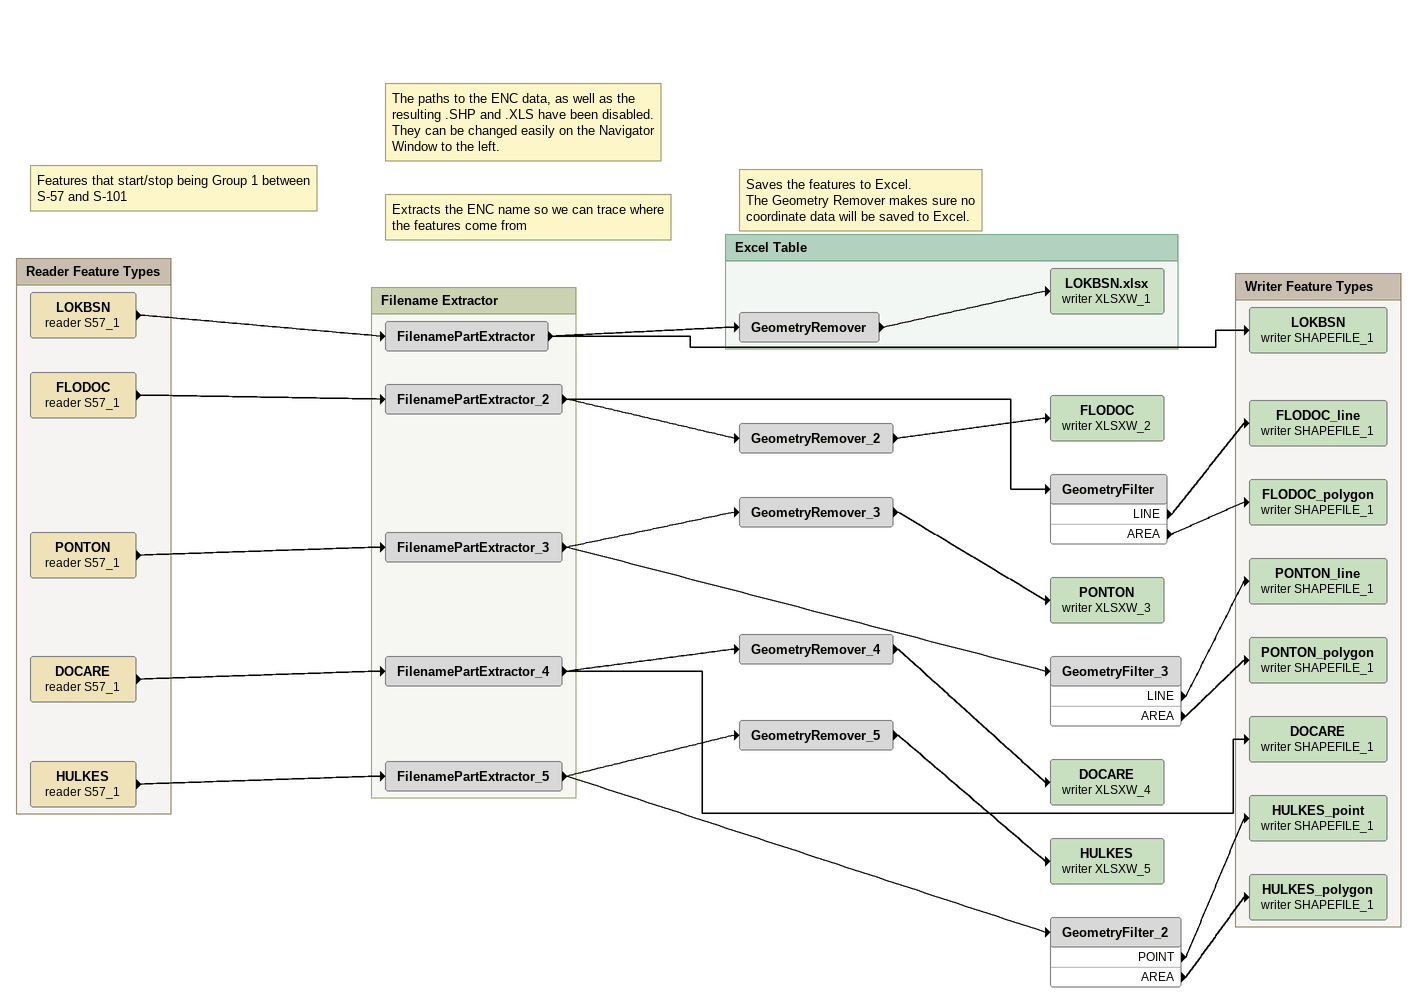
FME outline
Note: Features that start/stop being Group 1 between S-57 and S-101
Note: Extracts the ENC name so we can trace where / the features come from
Note: The paths to the ENC data, as well as the resulting .SHP and .XLS have been disabled. / They can be changed easily on the Navigator Window to the left.
Note: Saves the features to Excel. / The Geometry Remover makes sure no / coordinate data will be saved to Excel.
GeometryRemover_2
    -> FLODOC (writer XLSXW_2)
FLODOC (writer XLSXW_2)
GeometryFilter
    LINE -> FLODOC_line (writer SHAPEFILE_1)
    AREA -> FLODOC_polygon (writer SHAPEFILE_1)
GeometryRemover_3
    -> PONTON (writer XLSXW_3)
PONTON (writer XLSXW_3)
GeometryFilter_3
    LINE -> PONTON_line (writer SHAPEFILE_1)
    AREA -> PONTON_polygon (writer SHAPEFILE_1)
GeometryRemover_4
    -> DOCARE (writer XLSXW_4)
DOCARE (writer XLSXW_4)
GeometryRemover_5
    -> HULKES (writer XLSXW_5)
HULKES (writer XLSXW_5)
GeometryFilter_2
    POINT -> HULKES_point (writer SHAPEFILE_1)
    AREA -> HULKES_polygon (writer SHAPEFILE_1)

Bookmark: Reader Feature Types
LOKBSN (reader S57_1)
    -> FilenamePartExtractor
FLODOC (reader S57_1)
    -> FilenamePartExtractor_2
PONTON (reader S57_1)
    -> FilenamePartExtractor_3
DOCARE (reader S57_1)
    -> FilenamePartExtractor_4
HULKES (reader S57_1)
    -> FilenamePartExtractor_5

Bookmark: Filename Extractor
FilenamePartExtractor
    -> LOKBSN (writer SHAPEFILE_1)
    -> GeometryRemover
FilenamePartExtractor_2
    -> GeometryFilter
    -> GeometryRemover_2
FilenamePartExtractor_3
    -> GeometryFilter_3
    -> GeometryRemover_3
FilenamePartExtractor_4
    -> DOCARE (writer SHAPEFILE_1)
    -> GeometryRemover_4
FilenamePartExtractor_5
    -> GeometryFilter_2
    -> GeometryRemover_5

Bookmark: Excel Table
GeometryRemover
    -> LOKBSN.xlsx (writer XLSXW_1)
LOKBSN.xlsx (writer XLSXW_1)

Bookmark: Writer Feature Types
LOKBSN (writer SHAPEFILE_1)
FLODOC_line (writer SHAPEFILE_1)
FLODOC_polygon (writer SHAPEFILE_1)
PONTON_line (writer SHAPEFILE_1)
PONTON_polygon (writer SHAPEFILE_1)
DOCARE (writer SHAPEFILE_1)
HULKES_point (writer SHAPEFILE_1)
HULKES_polygon (writer SHAPEFILE_1)
